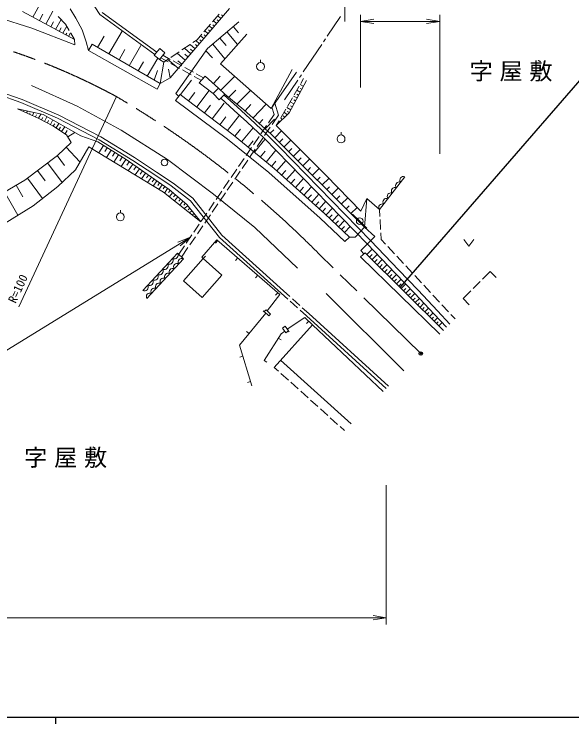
# Model space of a CAD drawing. Units: millimetres, scale not verified. Extents: x 40000 to 680000, y 20000 to 380000.
# Drawn here: x 261762 to 345957, y 204000 to 311085 of the extents above; entities that cross this region are included whole.
import ezdxf
from ezdxf.enums import TextEntityAlignment as Align

# ---------------------------------------------------------------- set-up
doc = ezdxf.new("R2010")
doc.units = ezdxf.units.MM
doc.header["$LTSCALE"] = 1000
doc.header["$PDMODE"] = 32
doc.header["$PDSIZE"] = 500
doc.linetypes.add('CHAIN', pattern=[18.5, 12, -1.5, 3.5, -1.5])
for name, color, linetype, lineweight in [('M-BMK', 2, 'CHAIN', 13), ('M-BMK-HTXT', 7, 'Continuous', 13), ('M-STR-HTXT', 7, 'Continuous', 13), ('M-STR-STRC', 7, 'Continuous', 25), ('M-TTL-BAND', 7, 'Continuous', 25), ('M-WORK', 1, 'Continuous', 13)]:
    doc.layers.add(name, color=color, linetype=linetype, lineweight=lineweight)
doc.layers.add('M-OTRS', color=6, linetype='Continuous')
doc.styles.add('ＭＳ ゴシック', font='')
doc.styles.get('ＭＳ ゴシック').set_extended_font_data('MS Gothic')

# ---------------------------------------------------------------- blocks, each defined once
blk = doc.blocks.new('open_arrow')
at = {"color": 0, "linetype": 'Continuous', "lineweight": -2}
blk.add_lwpolyline([(7.5, 1.25), (0, 0), (7.5, -1.25)], dxfattribs=at)

msp = doc.modelspace()

# ---------------------------------------------------------------- linework, layer by layer
at = {"layer": 'M-BMK'}
msp.add_line((323141, 259871), (307873, 274821), dxfattribs=at)
for centre, radius, start, end in [((229658, 210676), 100000, 61.60448, 95.98505), ((201279, 169285), 150000, 44.71414, 59.58686)]:
    msp.add_arc(centre, radius, start, end, dxfattribs=at)
at = {"layer": 'M-BMK-HTXT'}
for p, q in [((309042, 307767), (311023, 310716)), ((308484, 306936), (308763, 307351)), ((305417, 302371), (308205, 306521)), ((302599, 298177), (304581, 301126)), ((304859, 301541), (305138, 301956))]:
    msp.add_line(p, q, dxfattribs=at)
at = {"layer": 'M-OTRS'}
msp.add_point((323141, 259871), dxfattribs=at)
at = {"layer": 'M-STR-HTXT'}
for p, q in [((311690, 310000), (311690, 331000)), ((314051, 300000), (314051, 311000)), ((326021, 290000), (326021, 311000)), ((314051, 310000), (326021, 310000)), ((277213, 298645), (262447, 266912)), ((317948, 240000), (317948, 219000)), ((70061, 220000), (317948, 220000))]:
    msp.add_line(p, q, dxfattribs=at)
msp.add_lwpolyline([(288365, 277442), (260000, 260000), (231250, 260000)], dxfattribs=at)
at = {"layer": 'M-STR-STRC'}
msp.add_line((320032, 269853), (355323, 310492), dxfattribs=at)
at = {"layer": 'M-TTL-BAND'}
for p, q in [((40000, 205000), (579000, 205000)), ((268000, 205000), (268000, 204000))]:
    msp.add_line(p, q, dxfattribs=at)
at = {"layer": 'M-WORK'}
for p, q in [((272171, 314955), (274685, 311016)), ((264597, 310651), (265886, 313022)), ((270231, 311915), (271093, 310498)), ((285324, 301505), (294276, 311950)), ((258107, 310997), (264408, 308967)), ((270862, 307244), (263010, 311515)), ((265565, 310125), (266091, 311093)), ((266533, 309598), (267586, 311534)), ((269516, 309590), (268381, 310734)), ((274685, 311016), (282997, 304985)), ((275055, 311365), (283312, 305374)), ((291727, 309949), (292712, 311081)), ((292975, 310431), (292500, 310838)), ((293300, 310811), (293066, 311012)), ((267278, 309193), (267683, 309938)), ((268023, 308788), (268833, 310278)), ((270064, 308634), (269516, 309590)), ((271093, 310498), (272012, 308717)), ((290415, 308440), (291399, 309572)), ((295706, 309909), (290968, 305898)), ((291999, 309292), (291759, 309498)), ((292324, 309672), (291844, 310083)), ((292649, 310051), (292412, 310255)), ((264408, 308967), (270900, 306440)), ((268564, 308494), (268858, 309035)), ((269105, 308200), (269693, 309282)), ((272012, 308717), (272644, 306917)), ((276065, 305088), (278045, 308513)), ((291022, 308153), (290531, 308574)), ((291348, 308533), (291105, 308741)), ((291673, 308912), (291188, 309329)), ((294853, 309187), (295646, 308250)), ((269544, 307961), (269691, 308231)), ((269983, 307722), (270277, 308263)), ((270862, 307244), (270313, 308200)), ((274352, 306078), (275342, 307790)), ((289366, 307235), (290086, 308063)), ((290372, 307394), (289875, 307820)), ((290697, 307774), (290451, 307984)), ((292824, 307469), (293749, 306376)), ((296884, 308075), (292896, 303588)), ((293917, 308394), (295502, 306521)), ((270900, 306440), (270862, 307244)), ((272644, 306917), (272996, 305622)), ((273517, 306560), (272996, 305622)), ((283821, 300603), (273517, 306560)), ((279133, 303314), (280906, 306382)), ((287072, 305687), (288315, 306526)), ((289070, 305875), (288313, 306524)), ((288729, 306805), (289366, 307235)), ((289396, 306255), (289121, 306490)), ((289721, 306635), (289173, 307105)), ((290046, 307014), (289798, 307227)), ((291732, 306544), (293581, 304359)), ((272996, 305622), (283373, 299779)), ((277599, 304201), (278486, 305735)), ((282916, 304885), (283750, 305914)), ((284533, 305279), (283699, 304250)), ((283750, 305914), (284533, 305279)), ((285414, 304568), (286657, 305407)), ((290968, 305898), (286168, 299120)), ((287591, 304150), (286359, 305206)), ((288419, 305116), (287453, 305944)), ((288745, 305496), (288366, 305820)), ((290714, 305537), (291721, 304520)), ((281859, 301737), (283435, 304464)), ((283699, 304250), (282916, 304885)), ((283699, 304250), (284363, 303858)), ((284988, 303878), (283890, 304486)), ((285319, 304266), (284210, 304881)), ((284363, 303858), (285000, 304288)), ((286536, 302918), (284965, 304264)), ((288005, 304633), (287522, 305047)), ((298958, 303786), (298958, 304186)), ((280496, 302526), (281284, 303889)), ((283821, 300603), (284363, 303858)), ((286737, 302909), (285425, 303636)), ((287069, 303297), (285756, 304024)), ((287064, 303534), (286448, 304062)), ((288818, 302328), (287506, 303055)), ((292896, 303588), (300558, 296856)), ((282891, 301141), (283379, 302563)), ((285324, 301505), (285077, 302806)), ((288487, 301940), (287175, 302667)), ((290365, 301471), (289255, 302086)), ((300558, 296856), (303724, 302720)), ((300558, 296856), (304405, 302321)), ((262945, 298211), (255132, 300949)), ((283821, 300603), (285324, 301505)), ((286858, 298968), (288526, 301153)), ((290022, 301089), (288924, 301698)), ((289690, 300720), (290601, 301735)), ((290601, 301735), (292625, 299936)), ((291865, 300612), (292847, 301718)), ((292952, 299610), (295044, 301701)), ((303298, 296215), (305878, 301094)), ((305027, 300635), (305456, 301375)), ((262765, 297744), (254988, 300470)), ((264396, 300338), (271290, 297207)), ((283373, 299779), (283821, 300603)), ((291784, 299095), (289690, 300720)), ((292625, 299936), (291784, 299095)), ((293560, 299002), (292625, 299936)), ((304025, 298905), (304777, 300203)), ((305411, 300210), (304929, 300465)), ((305177, 299768), (304936, 299895)), ((286830, 298989), (286100, 298082)), ((286168, 299120), (286580, 298708)), ((294837, 292878), (286830, 298989)), ((288089, 298029), (289028, 299259)), ((289319, 297089), (291198, 299550)), ((291784, 299095), (292719, 298161)), ((292719, 298161), (293560, 299002)), ((295448, 297087), (293442, 298884)), ((296422, 296677), (293560, 299002)), ((294131, 298538), (295206, 299598)), ((295373, 297529), (297456, 299582)), ((304943, 299326), (304427, 299599)), ((304710, 298884), (304451, 299020)), ((268305, 295402), (262765, 297744)), ((268518, 295855), (262945, 298211)), ((286100, 298082), (293982, 292244)), ((294980, 296566), (292946, 298388)), ((303022, 297175), (303774, 298472)), ((304008, 297558), (303423, 297867)), ((304476, 298442), (303925, 298733)), ((304242, 298000), (303967, 298146)), ((265380, 295407), (262278, 296805)), ((262278, 296805), (266127, 295943)), ((271290, 297207), (277897, 293559)), ((290491, 296195), (291385, 297367)), ((291663, 295301), (293451, 297644)), ((297355, 295367), (295448, 297087)), ((300559, 293001), (296422, 296677)), ((296615, 296506), (297468, 297451)), ((297835, 295422), (299810, 297513)), ((301013, 295951), (300683, 297034)), ((301671, 295850), (301121, 297656)), ((302019, 295444), (302771, 296742)), ((303541, 296674), (302922, 297001)), ((303775, 297116), (303482, 297271)), ((263175, 296401), (263238, 296540)), ((263631, 296195), (263756, 296474)), ((264087, 295990), (264192, 296223)), ((264543, 295784), (264753, 296251)), ((264998, 295579), (265149, 295912)), ((265452, 295370), (265788, 296019)), ((266127, 295943), (271834, 292726)), ((266341, 294910), (266706, 295617)), ((274831, 292568), (268518, 295855)), ((292828, 294412), (293717, 295577)), ((293992, 293523), (295770, 295853)), ((296881, 294852), (294980, 296566)), ((300156, 294695), (301013, 295951)), ((300701, 294429), (301671, 295850)), ((301340, 294272), (303298, 296215)), ((302602, 295524), (302385, 295743)), ((302957, 295876), (302523, 296313)), ((303307, 296232), (302997, 296396)), ((267601, 294258), (265380, 295407)), ((265896, 295140), (266079, 295493)), ((266785, 294681), (266959, 295018)), ((267229, 294451), (267578, 295125)), ((267668, 294213), (267887, 294542)), ((268084, 293936), (268522, 294593)), ((274585, 292132), (268305, 295402)), ((299491, 292387), (296881, 294852)), ((299982, 292886), (297355, 295367)), ((298750, 294608), (299312, 295203)), ((299666, 293794), (301043, 295252)), ((301340, 294272), (301769, 295011)), ((301892, 294820), (301770, 294942)), ((302247, 295172), (302004, 295417)), ((269670, 292879), (267601, 294258)), ((268500, 293659), (268740, 294018)), ((268916, 293381), (269396, 294100)), ((269439, 293033), (269787, 293555)), ((277897, 293559), (284934, 289135)), ((295063, 292693), (295925, 293738)), ((296108, 291830), (297833, 293921)), ((299027, 293044), (299874, 294283)), ((299572, 292778), (300418, 294016)), ((300419, 293140), (300951, 293659)), ((301110, 292451), (302147, 293462)), ((308869, 286719), (301340, 294272)), ((270378, 291730), (269670, 292879)), ((269853, 292581), (270922, 293240)), ((271834, 292726), (274409, 291821)), ((279925, 289452), (274831, 292568)), ((300998, 287797), (294837, 292878)), ((297899, 291393), (298745, 292631)), ((298444, 291127), (299290, 292365)), ((301353, 290476), (299491, 292387)), ((301855, 290965), (299982, 292886)), ((314668, 278936), (300559, 293001)), ((311109, 292863), (311109, 293263)), ((268281, 289748), (270378, 291730)), ((274409, 291821), (278651, 289159)), ((275256, 291290), (274543, 290154)), ((279657, 289030), (274585, 292132)), ((293982, 292244), (300198, 287217)), ((297072, 291036), (297866, 291999)), ((298035, 290241), (299625, 292168)), ((301809, 291754), (302321, 292253)), ((302508, 291057), (303541, 292064)), ((269601, 290996), (271687, 288790)), ((273014, 291084), (271003, 287608)), ((284303, 284219), (273014, 291084)), ((275824, 290933), (275468, 290365)), ((276392, 290577), (275689, 289457)), ((276952, 290225), (276601, 289665)), ((296770, 289742), (297617, 290980)), ((297315, 289476), (298161, 290714)), ((298923, 289508), (299656, 290396)), ((299811, 288776), (301276, 290552)), ((315106, 276377), (301353, 290476)), ((315609, 276864), (301855, 290965)), ((303215, 290352), (303707, 290832)), ((303922, 289648), (304950, 290650)), ((263369, 286043), (268281, 289748)), ((268267, 289737), (269372, 288273)), ((277512, 289874), (276819, 288770)), ((278065, 289527), (277718, 288975)), ((278617, 289181), (277933, 288092)), ((278651, 289159), (285172, 284621)), ((283270, 287244), (279925, 289452)), ((284934, 289135), (291857, 283935)), ((295642, 288091), (296488, 289329)), ((304637, 288935), (305109, 289395)), ((305352, 288223), (306375, 289221)), ((266802, 288633), (269012, 285704)), ((279145, 288815), (278778, 288288)), ((279673, 288448), (278981, 287455)), ((282994, 286827), (279657, 289030)), ((280170, 288102), (279824, 287606)), ((296187, 287824), (297033, 289063)), ((300618, 288110), (301284, 288917)), ((301411, 287429), (302802, 288991)), ((265279, 287484), (266428, 285961)), ((271003, 287608), (268360, 285080)), ((280666, 287757), (280018, 286825)), ((281132, 287432), (280808, 286966)), ((281598, 287108), (280990, 286233)), ((285747, 285597), (283270, 287244)), ((294513, 286439), (295360, 287678)), ((295058, 286173), (295904, 287412)), ((300198, 287217), (307961, 280321)), ((308691, 280948), (300998, 287797)), ((302141, 286779), (302791, 287509)), ((302871, 286130), (304170, 287589)), ((306074, 287503), (306525, 287943)), ((306797, 286782), (307815, 287776)), ((255833, 281676), (263369, 286043)), ((263756, 286335), (266054, 283289)), ((282036, 286804), (281731, 286366)), ((282473, 286499), (281902, 285679)), ((282883, 286214), (282598, 285803)), ((283294, 285928), (282758, 285158)), ((285457, 285189), (282994, 286827)), ((293385, 284788), (294231, 286027)), ((303552, 285523), (304159, 286204)), ((304234, 284916), (305447, 286279)), ((307524, 286057), (307955, 286477)), ((308252, 285331), (309261, 286315)), ((314083, 281348), (308869, 286719)), ((320735, 286549), (316918, 281593)), ((262040, 285272), (263053, 283523)), ((268360, 285080), (264626, 282179)), ((283704, 285642), (283436, 285257)), ((284114, 285357), (283614, 284638)), ((284525, 285071), (284275, 284711)), ((288405, 282940), (285457, 285189)), ((288760, 283299), (285747, 285597)), ((293930, 284522), (294776, 285760)), ((304871, 284349), (305437, 284986)), ((305507, 283782), (306641, 285056)), ((308978, 284608), (309388, 285008)), ((260290, 284259), (262318, 280760)), ((289953, 279767), (284303, 284219)), ((284935, 284785), (284456, 284098)), ((285333, 284484), (285062, 284164)), ((285172, 284621), (287815, 282380)), ((285715, 284160), (285179, 283528)), ((286096, 283837), (285828, 283521)), ((291857, 283935), (298091, 278880)), ((292256, 283137), (293103, 284375)), ((292801, 282871), (293648, 284109)), ((306102, 283253), (306631, 283848)), ((306697, 282723), (307756, 283913)), ((309705, 283884), (310689, 284844)), ((286477, 283514), (285965, 282909)), ((286859, 283190), (286602, 282888)), ((287240, 282867), (286751, 282290)), ((292746, 277377), (288405, 282940)), ((293114, 277720), (288760, 283299)), ((291128, 281486), (291974, 282724)), ((307252, 282229), (307747, 282784)), ((307808, 281734), (308797, 282845)), ((310429, 283162), (310930, 283650)), ((311153, 282440), (312114, 283377)), ((315031, 283250), (314083, 281348)), ((314668, 278936), (315031, 283250)), ((315031, 283250), (316918, 281593)), ((264626, 282179), (258737, 278560)), ((287622, 282544), (287377, 282255)), ((287971, 282189), (287435, 281750)), ((287815, 282380), (289953, 279767)), ((288288, 281802), (288020, 281583)), ((291673, 281220), (292519, 282458)), ((308328, 281271), (308791, 281792)), ((308844, 280803), (309802, 281815)), ((311878, 281717), (312358, 282186)), ((312602, 280995), (313563, 281932)), ((277790, 281100), (277790, 281500)), ((288604, 281415), (288239, 281117)), ((288921, 281028), (288738, 280879)), ((289237, 280641), (289044, 280483)), ((289999, 279834), (290846, 281073)), ((290544, 279568), (291391, 280807)), ((312378, 277459), (308691, 280948)), ((309331, 280343), (309791, 280829)), ((309817, 279883), (310738, 280856)), ((313929, 279846), (312848, 280886)), ((316918, 281593), (316977, 280577)), ((289554, 280254), (289457, 280175)), ((307961, 280321), (311690, 276771)), ((310285, 279440), (310727, 279908)), ((310753, 278998), (311638, 279933)), ((315010, 278807), (313929, 279846)), ((317006, 280078), (317093, 278580)), ((288871, 278183), (289717, 279422)), ((289416, 277917), (290262, 279155)), ((298091, 278880), (304554, 272761)), ((311202, 278572), (311628, 279022)), ((311652, 278147), (312503, 279046)), ((313263, 277425), (314668, 278936)), ((314668, 278936), (316232, 277518)), ((287742, 276532), (288589, 277770)), ((288287, 276266), (289134, 277504)), ((302093, 268964), (292746, 277377)), ((302428, 269335), (293114, 277720)), ((311690, 276771), (312378, 277459)), ((312378, 277459), (313263, 277425)), ((316232, 277518), (314100, 275444)), ((317122, 278081), (317181, 277066)), ((292503, 276931), (292175, 276554)), ((319285, 272026), (315106, 276377)), ((319789, 272512), (315609, 276864)), ((317181, 277066), (317812, 276389)), ((329651, 277103), (330401, 276103)), ((330401, 276103), (331151, 277103)), ((286603, 274864), (287460, 276119)), ((287034, 274432), (288005, 275853)), ((314100, 275444), (314548, 274902)), ((315005, 274834), (315809, 275645)), ((318153, 276024), (319176, 274927)), ((281174, 269377), (286440, 275026)), ((287302, 274165), (281806, 268190)), ((286440, 275026), (287302, 274165)), ((290312, 274206), (287342, 270869)), ((290312, 274206), (290662, 274563)), ((293138, 271689), (290312, 274206)), ((295521, 274305), (295192, 273928)), ((314753, 275083), (314051, 274464)), ((314051, 274464), (326021, 262777)), ((314753, 275083), (326593, 263354)), ((315401, 274441), (315793, 274837)), ((315797, 274049), (316582, 274841)), ((319517, 274561), (320540, 273464)), ((316183, 273666), (316566, 274052)), ((316570, 273283), (317335, 274056)), ((316947, 272910), (317320, 273287)), ((317324, 272536), (318071, 273290)), ((320881, 273098), (321904, 272001)), ((317692, 272172), (318056, 272540)), ((318060, 271807), (318789, 272543)), ((322253, 268949), (319285, 272026)), ((322760, 269431), (319789, 272512)), ((332466, 271104), (333609, 272240)), ((333609, 272240), (334515, 271346)), ((290168, 268353), (293138, 271689)), ((298538, 271680), (298210, 271303)), ((318419, 271451), (318775, 271811)), ((318778, 271096), (319490, 271814)), ((319133, 270744), (319481, 271095)), ((319489, 270392), (320184, 271094)), ((322245, 271635), (323267, 270538)), ((287342, 270869), (290168, 268353)), ((319844, 270040), (320184, 270383)), ((320199, 269688), (320879, 270374)), ((323608, 270172), (324631, 269075)), ((331047, 269694), (332111, 270751)), ((301556, 269054), (301228, 268677)), ((303067, 268091), (302094, 268963)), ((303402, 268462), (302428, 269335)), ((308863, 268933), (320581, 257289)), ((320554, 269336), (320886, 269671)), ((320909, 268984), (321573, 269654)), ((321265, 268632), (321588, 268959)), ((321620, 268281), (322267, 268934)), ((325157, 265842), (322253, 268949)), ((325669, 266320), (322760, 269431)), ((329549, 268205), (330692, 269342)), ((304556, 266756), (303439, 267757)), ((304891, 267127), (303774, 268128)), ((321975, 267929), (322285, 268242)), ((322330, 267577), (322950, 268203)), ((324972, 268709), (325995, 267612)), ((330441, 267236), (329549, 268205)), ((306237, 265920), (305263, 266793)), ((322686, 267225), (322982, 267524)), ((323041, 266873), (323634, 267472)), ((323396, 266521), (323679, 266807)), ((323751, 266169), (324317, 266741)), ((326336, 267247), (327359, 266150)), ((299752, 265981), (299364, 266297)), ((299786, 266476), (299522, 266202)), ((299522, 266202), (300203, 265547)), ((300467, 265821), (299786, 266476)), ((300203, 265547), (300467, 265821)), ((305901, 265550), (304928, 266422)), ((318285, 254973), (306237, 265920)), ((324106, 265817), (324376, 266089)), ((324462, 265466), (325000, 266009)), ((327026, 263832), (325157, 265842)), ((327539, 264308), (325669, 266320)), ((327700, 265784), (328331, 265107)), ((306234, 264747), (305887, 264387)), ((317948, 254603), (305901, 265550)), ((324817, 265114), (325072, 265371)), ((325172, 264762), (325682, 265277)), ((325527, 264410), (325768, 264653)), ((325883, 264058), (326364, 264544)), ((306793, 264208), (301010, 257794)), ((302685, 264004), (302292, 263726)), ((302292, 263726), (302796, 263014)), ((303189, 263292), (302685, 264004)), ((302997, 263562), (303274, 263146)), ((317469, 254151), (306793, 264208)), ((297225, 262880), (296838, 263196)), ((302796, 263014), (303189, 263292)), ((301644, 262201), (302065, 261932)), ((296304, 259462), (295825, 259317)), ((299492, 258829), (299914, 258560)), ((301975, 258865), (312649, 249288)), ((301010, 257794), (301669, 257202)), ((302042, 256868), (303158, 255867)), ((297462, 255633), (296983, 255489)), ((303530, 255533), (304647, 254531)), ((305019, 254197), (306135, 253195)), ((306508, 252862), (307624, 251860)), ((307996, 251526), (309113, 250524)), ((309485, 250190), (310601, 249189)), ((310974, 248855), (311633, 248263))]:
    msp.add_line(p, q, dxfattribs=at)
for points in [[(290312, 274206), (290073, 274439), (292359, 277057), (301892, 268761), (299970, 266300)], [(299752, 265981), (295799, 261130), (297654, 254999)], [(302997, 263562), (305640, 265321), (306793, 264208)], [(299492, 258829), (302058, 262850), (302614, 263271)]]:
    msp.add_lwpolyline(points, dxfattribs=at)
for centre, radius in [((298958, 303186), 600), ((311109, 292263), 600), ((284474, 288713), 500), ((277790, 280500), 600), ((313929, 279846), 500)]:
    msp.add_circle(centre, radius, dxfattribs=at)
for centre, radius, start, end in [((320527, 286051), 540, 67.40713, 217.40184), ((319255, 284399), 540, 67.40713, 217.40184), ((319891, 285225), 540, 67.40713, 217.40184), ((318619, 283573), 540, 67.40713, 217.40184), ((317983, 282746), 540, 67.40713, 217.40184), ((317347, 281920), 540, 67.40713, 217.40184), ((285180, 273939), 580, 245.1197, 28.89941), ((285932, 274746), 580, 245.1197, 28.89941), ((287048, 273709), 522, 60.88985, 213.89), ((284428, 273132), 580, 245.1197, 28.89941), ((286361, 272962), 522, 60.88985, 213.89), ((283675, 272325), 580, 245.1197, 28.89941), ((285674, 272215), 522, 60.88985, 213.89), ((282171, 270711), 580, 245.1197, 28.89941), ((282923, 271518), 580, 245.1197, 28.89941), ((284300, 270721), 522, 60.88985, 213.89), ((284987, 271468), 522, 60.88985, 213.89), ((281418, 269904), 580, 245.1197, 28.89941), ((283613, 269974), 522, 60.88985, 213.89), ((282239, 268481), 522, 60.88985, 213.89), ((282926, 269227), 522, 60.88985, 213.89)]:
    msp.add_arc(centre, radius, start, end, dxfattribs=at)

# ---------------------------------------------------------------- block references
at = {"layer": 'M-STR-HTXT', "xscale": 267, "yscale": 267}
msp.add_blockref('open_arrow', (314051, 310000), dxfattribs=at)
for p, rotation in [((326021, 310000), 180), ((288365, 277442), 211.6), ((317948, 220000), 180)]:
    msp.add_blockref('open_arrow', p, dxfattribs=dict(at, rotation=rotation))

# ---------------------------------------------------------------- texts
at = {"layer": 'M-BMK-HTXT', "char_height": 2566, "attachment_point": 5, "style": 'ＭＳ ゴシック'}
for insert in [(337291, 302348), (270037, 244037)]:
    msp.add_mtext('\\T1.29;字屋敷', dxfattribs=dict(at, insert=insert))
at = {"layer": 'M-STR-HTXT', "style": 'ＭＳ ゴシック'}
msp.add_text('R=100', height=1320, rotation=65.046, dxfattribs=at).set_placement((262322, 269662), align=Align.MIDDLE_CENTER)

doc.saveas('drawing.dxf')
